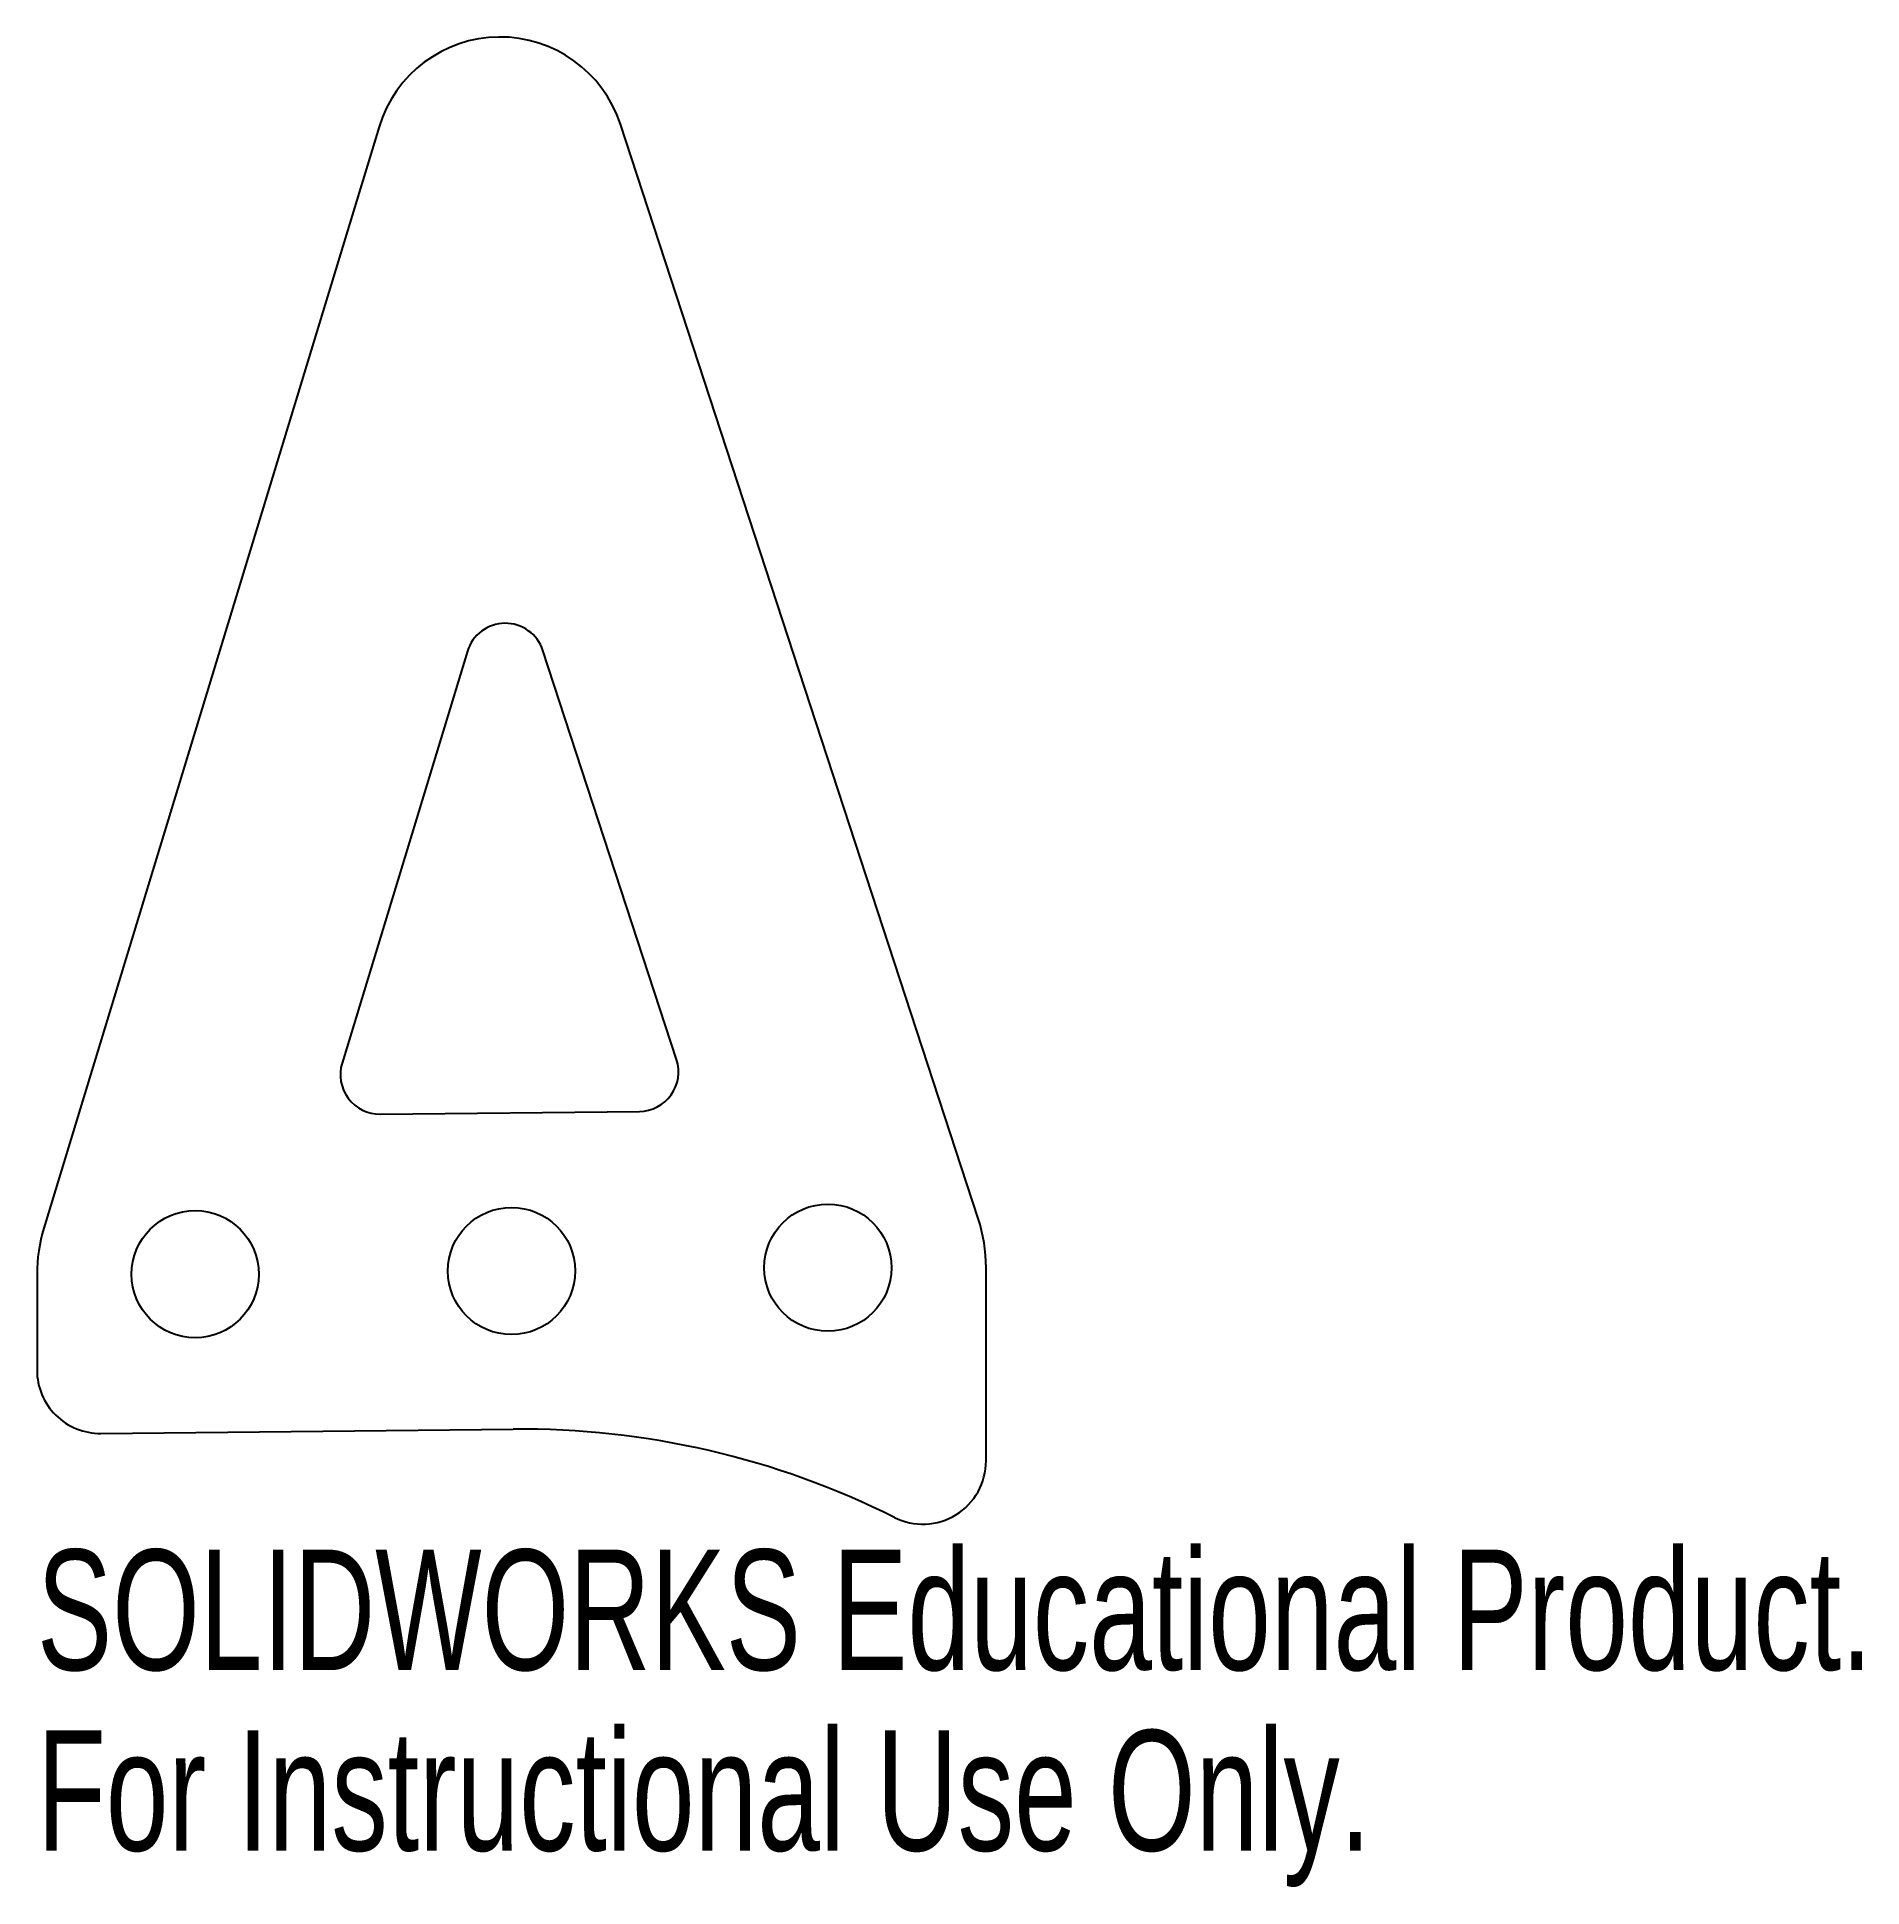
# Model space of a CAD drawing. Header units: inches. Extents: x 7.74 to 10.62, y 0.59 to 3.51.
import ezdxf

# ---------------------------------------------------------------- set-up
doc = ezdxf.new("R2010")
doc.units = ezdxf.units.IN
doc.header["$MEASUREMENT"] = 0
doc.styles.add('SLDTEXTSTYLE0', font='TXT', dxfattribs={"width": 0.7})

msp = doc.modelspace()

# ---------------------------------------------------------------- linework, layer by layer
at = {"color": 7, "linetype": 'Continuous', "lineweight": 25}
for p, q in [((8.2798, 3.3706), (7.75, 1.6301)), ((9.2268, 1.6453), (8.6613, 3.3745)), ((8.4195, 2.5417), (8.2214, 1.891)), ((8.7501, 1.8964), (8.5387, 2.5429)), ((8.2819, 1.8103), (8.6914, 1.8145)), ((7.7392, 1.5573), (7.7392, 1.4057)), ((9.2392, 1.2623), (9.2392, 1.5676)), ((7.8402, 1.3057), (8.4918, 1.3124))]:
    msp.add_line(p, q, dxfattribs=at)
for centre in [(8.9892, 1.5676), (7.9892, 1.5573), (8.4892, 1.5624)]:
    msp.add_circle(centre, 0.1005, dxfattribs=at)
for centre, radius, start, end in [((8.4712, 3.3123), 0.2, 18.1099, 163.069), ((8.4793, 2.5234), 0.0625, 18.1099, 163.069), ((8.2812, 1.8728), 0.0625, 163.069, 270.5895), ((8.6907, 1.877), 0.0625, 270.5895, 18.1099), ((8.9892, 1.5676), 0.25, 0, 18.1099), ((7.9892, 1.5573), 0.25, 163.069, 180), ((7.8392, 1.4057), 0.1, 180, 270.5895), ((8.5053, 0), 1.3125, 63.3335, 90.5895), ((9.1392, 1.2623), 0.1, 243.3335, 0)]:
    msp.add_arc(centre, radius, start, end, dxfattribs=at)

# ---------------------------------------------------------------- texts
at = {"color": 7, "linetype": 'Continuous', "char_height": 0.1903, "attachment_point": 1, "style": 'SLDTEXTSTYLE0'}
for s, insert in [('SOLIDWORKS Educational Product.', (7.7392, 1.1221)), ('For Instructional Use Only.', (7.7392, 0.8367))]:
    msp.add_mtext(s, dxfattribs=dict(at, insert=insert))

doc.saveas('drawing.dxf')
